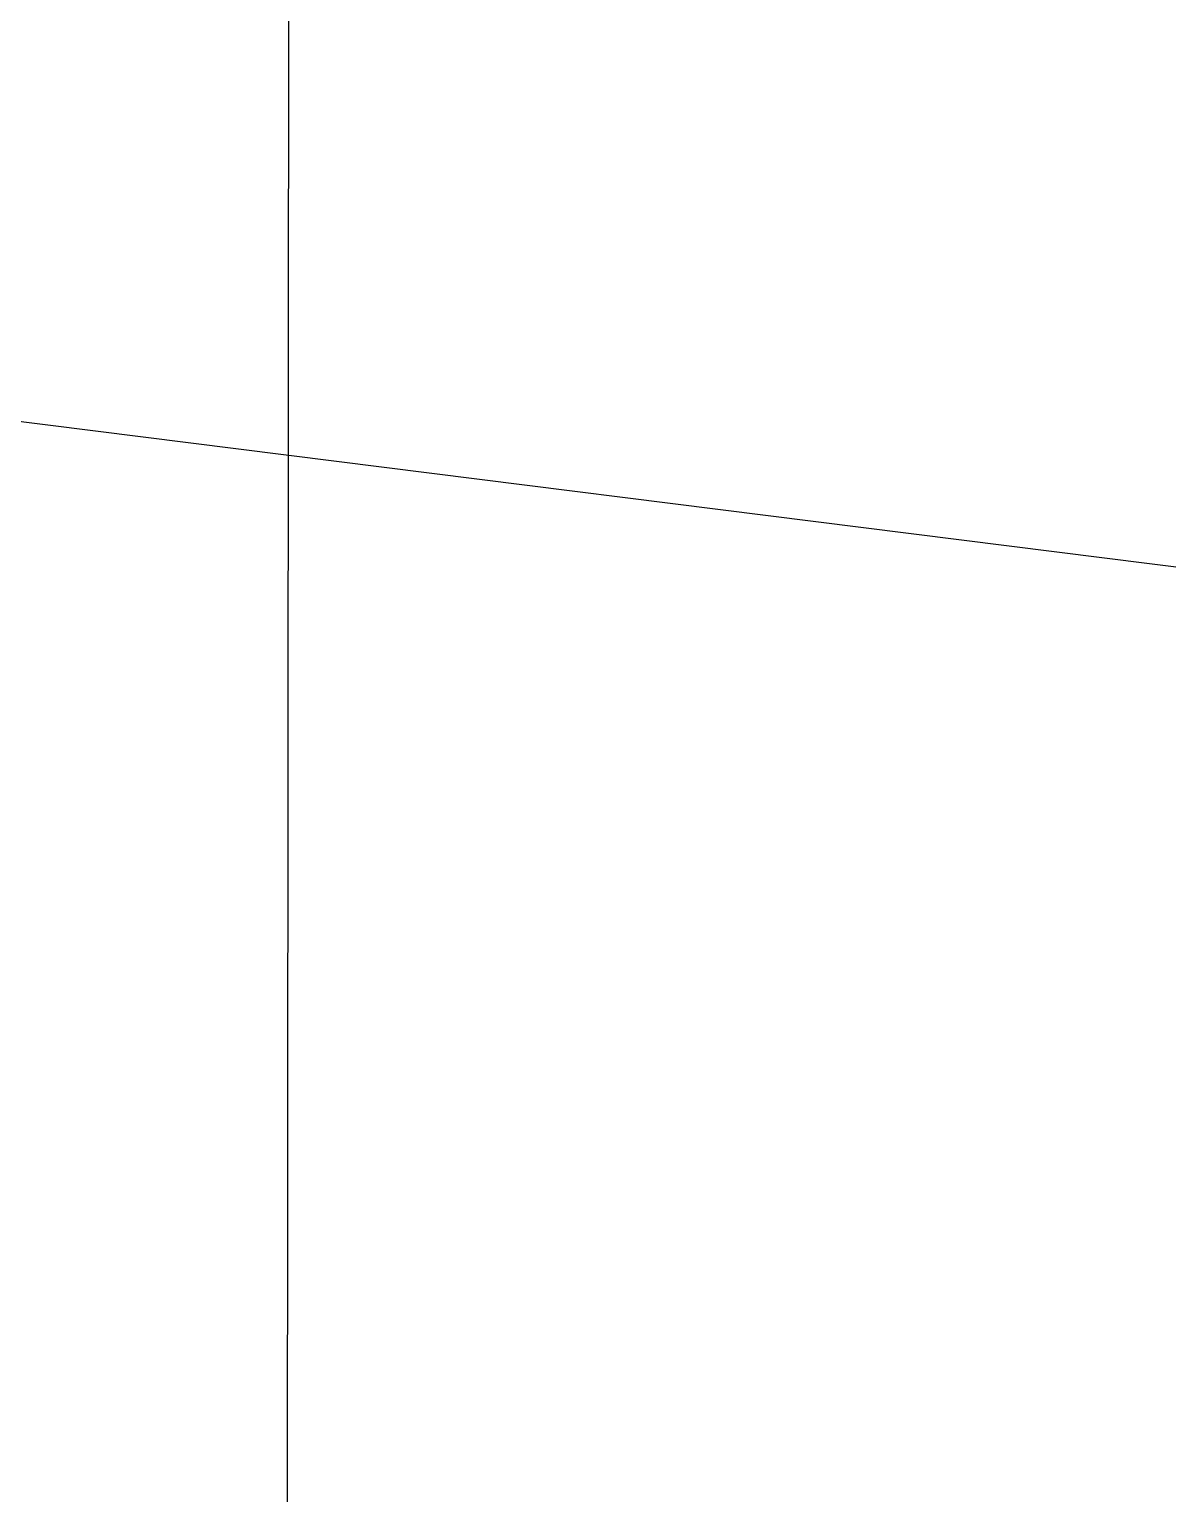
# Model space of a CAD drawing. Header units: millimetres. Extents: x -185079 to -2648, y 85916 to 249201.
# Drawn here: x -51721 to -51261, y 133415 to 134007 of the extents above; entities that cross this region are included whole.
import ezdxf

# ---------------------------------------------------------------- set-up
doc = ezdxf.new("R2010")
doc.units = ezdxf.units.MM
doc.layers.add('1', color=4, linetype='Continuous')
doc.layers.add('2', color=3, linetype='Continuous')

msp = doc.modelspace()

# ---------------------------------------------------------------- linework, layer by layer
at = {"layer": '1', "lineweight": -3, "ltscale": 3, "transparency": 33554687, "extrusion": (-0.004685415688226634, -0.01745240643729067, 0.9998367168639968)}
msp.add_line((-51615.55751926442, 134582.8880143018, 1805.550670818528), (-51617.23050132431, 132602.9501453899, 1770.982507395176), dxfattribs=at)
at = {"layer": '1', "color": 3, "lineweight": -3, "ltscale": 2, "extrusion": (-0.004685415688226648, -0.01745240643729063, 0.9998367168639968), "elevation": 1.311263986281119e-08}
msp.add_lwpolyline([(-89340.74435583597, 116693.2017122206), (-79605.60479144276, 119307.2036772036), (-77739.80294518075, 112358.532017356), (-87474.94250957393, 109744.530052373)], close=True, dxfattribs=at)
at = {"layer": '1', "lineweight": -3, "ltscale": 2, "extrusion": (-0.004685415688226648, -0.01745240643729063, 0.9998367168639968), "elevation": 1.311264075806094e-08}
msp.add_lwpolyline([(-87231.2481748564, 109916.2399077064), (-77857.25883072625, 112433.2686984296), (-79666.37327405855, 119170.8235395233), (-89040.36261818874, 116653.7947488001), (-87231.2481748564, 109916.2399077064)], dxfattribs=at)
at = {"layer": '2', "extrusion": (-0.004685415688226634, -0.01745240643729067, 0.9998367168639968)}
msp.add_line((-51142.53758218104, 133775.1163980475, 2095.415800737159), (-51908.70251434254, 133871.5832512627, 2093.509266957441), dxfattribs=at)

doc.saveas('drawing.dxf')
